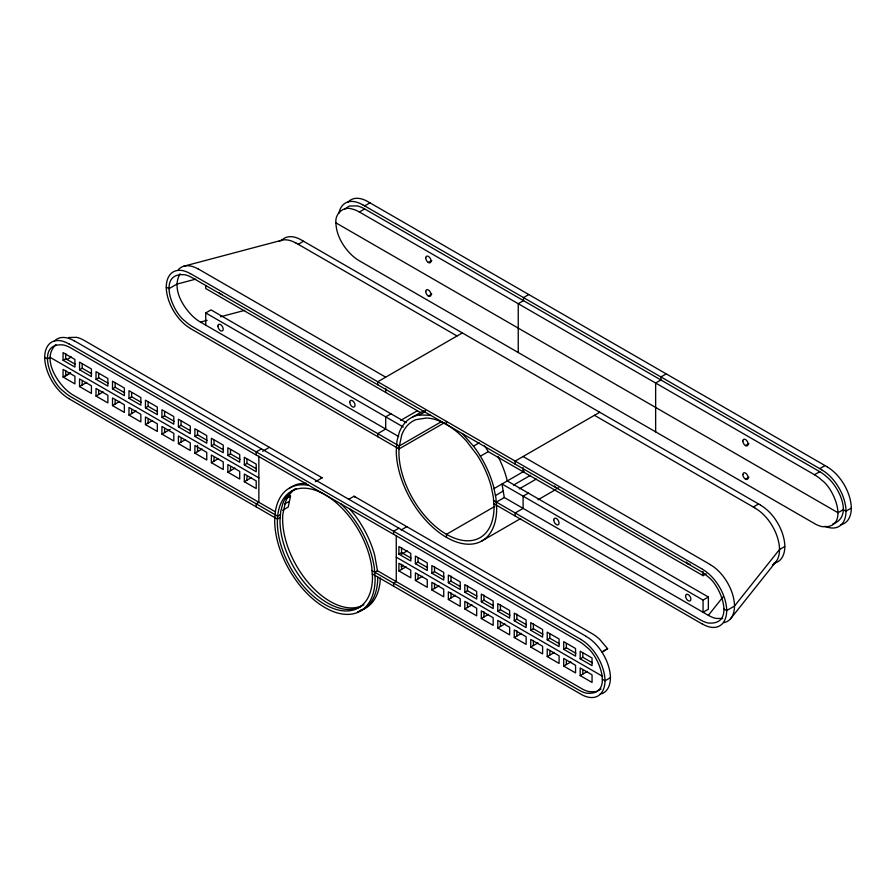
<?xml version="1.0" encoding="UTF-8"?>
<svg xmlns="http://www.w3.org/2000/svg" width="896" height="896" viewBox="0 0 896 896"><rect width="100%" height="100%" fill="white"/><g stroke="black" fill="none" stroke-linecap="round" stroke-linejoin="round"><path stroke-width="1.34" d="M335.899 222.846C334.813 214.099 343.146 205.968 351.848 208.936A36.646 21.157 60 0 1 359.408 212.005L814.475 474.734A36.646 21.157 60 0 1 822.035 480.39C835.027 489.541 850.192 529.446 822.035 526.624A36.646 21.157 60 0 1 814.475 523.555L359.408 260.826A36.646 21.157 60 0 1 351.848 255.17C343.056 246.736 336.291 235.256 335.899 222.846L837.984 512.725L843.27 509.667L845.914 511.202L851.2 508.144M280.325 514.674L277.682 516.208L70.952 396.85A36.646 21.157 60 0 1 63.392 391.194C50.4 382.043 35.246 342.138 63.392 344.96A36.646 21.157 60 0 1 70.952 348.029L578.872 641.278A36.646 21.157 60 0 1 586.432 646.934C599.424 656.085 614.589 695.99 586.432 693.168A36.646 21.157 60 0 1 578.872 690.088L372.154 570.741M441.426 421.669L399.235 446.018L192.517 326.67A36.646 21.157 60 0 1 184.957 321.014C171.965 311.864 156.8 271.958 184.957 274.781A36.646 21.157 60 0 1 192.517 277.85L700.437 571.088A36.646 21.157 60 0 1 707.986 576.744C720.989 585.894 736.142 625.811 707.986 622.978A36.646 21.157 60 0 1 700.437 619.909L493.707 500.562M288.187 494.805L290.528 496.16L288.232 507.035L282.565 510.306M180.085 273.717C171.64 288.243 182.291 306.029 192.886 316.434A36.646 21.157 60 0 0 200.446 322.09L398.619 436.509M703.069 600.085L703.069 612.282L708.355 609.235L708.355 597.027L703.069 600.085L501.995 483.986L504.302 497.526L708.355 615.339L723.05 596.882M730.453 618.934L776.205 561.445M344.333 209.406L349.194 206.058L357.134 205.89A36.646 21.157 60 0 1 364.694 208.958L819.762 471.688A36.646 21.157 60 0 1 827.322 477.344C839.149 487.211 853.597 516.802 832.821 523.936M601.07 689.013L595.829 691.79L589.075 691.634A36.646 21.157 60 0 1 581.515 688.565L377.451 570.752L374.741 555.464A71.008 40.992 60 0 0 363.059 527.554L361.435 524.888A52.998 30.598 60 0 0 354.547 514.808L349.552 508.67M55.922 344.613C42.381 357.403 55.115 379.221 66.035 389.67A36.646 21.157 60 0 0 73.595 395.326L275.307 511.784M70.65 372.904L65.262 376.174M602.627 651.93L607.589 648.648L599.648 639.307A36.646 21.157 60 0 0 592.088 633.651L354.077 496.227L348.41 499.498M63.056 360.259L74.928 367.102L74.928 359.475L63.056 352.621L63.056 360.259L65.699 358.725L75.197 364.213M66.83 359.598L71.366 356.989M63.056 377.037L74.928 383.891L74.928 376.264L63.056 369.41L63.056 377.037L70.235 372.893M79.542 369.768L91.414 376.622L91.414 368.995L79.542 362.141L79.542 369.768L82.186 368.245L91.683 373.722M298.222 244.283L303.498 241.237M364.694 205.901L369.981 202.854M359.408 212.005L364.694 208.958M205.733 325.147L205.733 312.939L211.008 309.893L406.224 422.598M79.542 386.557L91.414 393.4L91.414 385.773L79.542 378.918L79.542 386.557L86.71 382.413M96.018 379.288L107.89 386.131L107.89 378.504L96.018 371.65L96.018 379.288L98.661 377.754L108.158 383.242M96.018 396.066L107.89 402.92L107.89 395.293L96.018 388.438L96.018 396.066L103.197 391.922M112.504 388.797L124.365 395.651L124.365 388.024L112.504 381.17L112.504 388.797L115.147 387.274L124.634 392.75M112.504 405.586L124.365 412.429L124.365 404.802L112.504 397.947L112.504 405.586L119.672 401.442M128.979 398.317L140.851 405.171L140.851 397.533L128.979 390.69L128.979 398.317L131.622 396.782L141.12 402.27M128.979 415.094L140.851 421.949L140.851 414.322L128.979 407.467L128.979 415.094L136.147 410.95M145.454 407.826L157.326 414.68L157.326 407.053L145.454 400.198L145.454 407.826L148.098 406.302L157.595 411.779M145.454 424.614L157.326 431.458L157.326 423.83L145.454 416.976L145.454 424.614L152.634 420.47M428.389 262.506L431.782 260.546M161.941 417.346L173.813 424.2L173.813 416.562L161.941 409.718L161.941 417.346L164.584 415.811L174.082 421.299M161.941 434.123L173.813 440.978L173.813 433.35L161.941 426.496L161.941 434.123L170.24 429.33M178.416 426.854L190.288 433.709L190.288 426.082L178.416 419.227L178.416 426.854L181.059 425.331L190.557 430.808M428.389 296.072L431.782 294.112M178.416 443.643L190.288 450.486L190.288 442.859L178.416 436.005L178.416 443.643L185.595 439.499M194.902 436.374L206.763 443.229L206.763 435.59L194.902 428.747L194.902 436.374L197.546 434.84L207.032 440.328M194.902 453.152L206.763 460.006L206.763 452.379L194.902 445.525L194.902 453.152L202.07 449.008M211.378 445.883L223.25 452.738L223.25 445.11L211.378 438.256L211.378 445.883L214.021 444.36L223.518 449.837M211.378 462.672L223.25 469.515L223.25 461.888L211.378 455.034L211.378 462.672L218.546 458.528M227.853 455.403L239.725 462.258L239.725 454.619L227.853 447.776L227.853 455.403L230.496 453.869L239.994 459.357M261.486 448.885L256.211 451.931L256.211 454.989M462.325 332.931L377.765 381.752L377.765 384.798M528.808 294.549L523.522 297.606L523.522 300.653L518.235 303.699L518.235 352.531M262.629 451.282L269.416 447.35M227.853 472.181L239.725 479.035L239.725 471.408L227.853 464.554L227.853 472.181L235.032 468.037M244.339 464.912L256.211 471.766L256.211 464.139L244.339 457.285L244.339 464.912L246.982 463.389L256.48 468.866M244.339 481.701L256.211 488.555L256.211 480.917L244.339 474.062L244.339 481.701L251.507 477.557M390.981 413.795L385.694 416.842L385.694 429.05L377.765 433.63L377.765 436.677M400.59 420.448L417.402 410.738M462.426 433.675L473.458 446.152A52.998 30.598 60 0 1 480.346 456.232L481.981 458.898A71.008 40.992 60 0 1 493.651 486.808L495.914 497.874L496.686 508.379A71.008 40.992 60 0 1 446.477 537.376A71.008 40.992 60 0 1 396.267 450.408L397.029 440.776L399.291 432.331A71.008 40.992 60 0 1 410.973 417.906L420.526 412.541A52.998 30.598 60 0 1 425.6 410.704M412.597 417.122A52.998 30.598 60 0 1 419.485 414.994L425.141 411.723M315.381 481.734L322.179 477.814L84.168 340.402A36.646 21.157 60 0 0 76.608 337.333L68.667 337.512M286.003 498.781L290.528 496.16M284.558 504.045L289.094 501.435M280.101 517.608L277.458 519.131L68.914 398.72M444.83 422.509L399.022 448.952L190.467 328.541M473.458 446.152L479.125 442.882M480.346 456.232L488.275 451.651L703.069 575.669L706.25 573.843M398.91 528.214L393.624 531.272L393.624 534.318M599.738 412.261L515.178 461.082L515.178 464.139M666.221 373.89L660.934 376.936L660.934 379.982L655.648 383.04L655.648 431.861M401.173 529.962L406.829 526.691M494.066 488.566L524.238 471.15M495.51 495.499L503.44 490.918M513.565 485.072L530.522 475.283M398.91 554.154L410.771 561.008L410.771 553.381L398.91 546.526L398.91 554.154L401.554 552.63L411.04 558.107M401.554 554.154L407.21 550.883M374.808 572.286L377.451 570.752M496.373 502.096L504.302 497.526M519.277 488.88L536.234 479.091M494.693 506.486L446.477 534.318L446.477 537.376M401.173 566.574L403.435 565.275M528.394 493.125L523.107 496.182L523.107 508.379L515.178 512.96L515.178 516.018M398.91 570.931L410.771 577.786L410.771 570.158L398.91 563.304L398.91 570.931L406.078 566.798M415.386 563.674L427.258 570.517L427.258 562.89L415.386 556.035L415.386 563.674L418.029 562.139L427.526 567.627M538.003 499.789L556.024 489.384M481.981 540.893L520.677 518.549M415.386 580.451L427.258 587.306L427.258 579.678L415.386 572.824L415.386 580.451L422.554 576.307M431.861 573.182L443.733 580.037L443.733 572.41L431.861 565.555L431.861 573.182L434.504 571.659L444.002 577.136M431.861 589.96L443.733 596.814L443.733 589.187L431.861 582.333L431.861 589.96L439.04 585.827M448.347 582.702L460.219 589.546L460.219 581.918L448.347 575.064L448.347 582.702L450.99 581.168L460.488 586.656M448.347 599.48L460.219 606.334L460.219 598.707L448.347 591.853L448.347 599.48L455.515 595.336M464.822 592.211L476.694 599.066L476.694 591.438L464.822 584.584L464.822 592.211L467.466 590.688L476.963 596.165M745.494 445.592L748.899 443.632M464.822 608.989L476.694 615.843L476.694 608.216L464.822 601.362L464.822 608.989L472.002 604.856M481.309 601.731L493.17 608.574L493.17 600.947L481.309 594.093L481.309 601.731L483.952 600.197L493.438 605.685M481.309 618.509L493.17 625.363L493.17 617.736L481.309 610.882L481.309 618.509L488.477 614.365M497.784 611.24L509.656 618.094L509.656 610.467L497.784 603.613L497.784 611.24L500.427 609.717L509.925 615.194M745.494 479.158L748.899 477.198M497.784 628.018L509.656 634.872L509.656 627.245L497.784 620.39L497.784 628.018L504.952 623.885M514.259 620.76L526.131 627.603L526.131 619.976L514.259 613.122L514.259 620.76L516.902 619.226L526.4 624.714M514.259 637.538L526.131 644.392L526.131 636.765L514.259 629.91L514.259 637.538L521.438 633.394M530.746 630.269L542.618 637.123L542.618 629.496L530.746 622.642L530.746 630.269L533.389 628.746L542.886 634.222M753.278 507.013L758.565 503.966M819.762 468.63L825.048 465.584M814.475 474.734L819.762 471.688M530.746 647.058L542.618 653.901L542.618 646.274L530.746 639.419L530.746 647.058L537.914 642.914M547.221 639.789L559.093 646.632L559.093 639.005L547.221 632.15L547.221 639.789L549.864 638.254L559.362 643.742M547.221 656.566L559.093 663.421L559.093 655.794L547.221 648.939L547.221 656.566L554.4 652.422M563.707 649.298L575.568 656.152L575.568 648.525L563.707 641.67L563.707 649.298L566.35 647.774L575.837 653.251M563.707 666.086L575.568 672.93L575.568 665.302L563.707 658.448L563.707 666.086L570.875 661.942M580.182 658.818L592.054 665.661L592.054 658.034L580.182 651.179L580.182 658.818L582.826 657.283L592.323 662.771M601.922 651.918L607.589 648.648M784.728 546.526L779.442 549.573L734.518 606.032A33.902 19.578 60 0 1 723.789 622.664M580.182 675.595L592.054 682.45L592.054 674.822L580.182 667.968L580.182 675.595L587.35 671.451M610.31 677.734L605.024 680.781A33.902 19.578 60 0 1 580.922 694.21L372.366 573.922M183.714 266.235L281.49 240.307M195.675 279.138L176.926 284.11L168.997 288.68L166.354 287.157M200.446 322.09L207.144 320.32M220.528 316.77L244.642 310.374M722.669 618.554L715.915 618.408A36.646 21.157 60 0 1 708.355 615.339M419.485 414.994L430.528 415.262M306.342 483.258L300.563 483.65A52.998 30.598 60 0 0 293.686 485.778L292.051 486.562A71.008 40.992 60 0 0 289.094 488.578M320.958 477.557L322.179 477.814M308.963 485.442L307.742 485.184A71.008 40.992 60 0 0 275.464 510.966L274.702 520.587A71.008 40.992 60 0 0 324.912 607.555A71.008 40.992 60 0 0 375.122 578.57L374.36 568.053A71.008 40.992 60 0 0 342.082 505.008L340.861 503.866M827.086 466.76L367.931 201.667A33.902 19.578 60 0 0 347.872 202.283M362.645 204.725L821.811 469.818M760.614 505.142L301.459 240.05A33.902 19.578 60 0 0 281.4 240.666M296.173 243.107L457.038 335.978M594.462 415.318L755.328 508.2M198.397 269.035L385.694 377.171M523.107 456.512L710.405 564.648M190.467 273.616L702.475 569.218M420.526 412.541L205.733 288.534L205.733 285.813M708.355 597.027L507.282 480.939L506.867 479.181A71.008 40.992 60 0 0 498.154 456.702M723.946 609.078L726.589 610.602L734.518 606.032A33.902 19.578 60 0 0 710.405 564.76M205.733 312.939L403.29 427M493.92 503.742L702.475 624.142M74.189 340.749L586.208 636.35M68.914 343.795L580.922 639.408M258.854 477.87L50.086 357.336L47.443 358.87L44.8 357.336M396.267 557.2L602.616 676.346M602.381 679.258L605.024 680.781A33.902 19.578 60 0 0 580.922 639.52M354.077 496.227L355.298 497.381M703.069 571.603L703.069 575.669M582.826 653.218L582.826 657.283M582.826 670.51L582.826 674.072M566.35 643.709L566.35 647.774M566.35 660.99L566.35 664.552M549.864 634.189L549.864 638.254M549.864 651.482L549.864 655.043M533.389 623.661L533.389 628.746M533.389 640.438L533.389 645.523M523.107 467.701L523.107 471.766M516.902 614.141L516.902 619.226M516.902 630.93L516.902 636.014M500.427 604.632L500.427 609.717M500.427 621.41L500.427 626.494M483.952 595.112L483.952 600.197M483.952 611.901L483.952 616.986M467.466 585.603L467.466 590.688M467.466 602.381L467.466 607.466M450.99 576.083L450.99 581.168M450.99 592.872L450.99 597.957M446.477 421.422L446.477 424.469M434.504 566.574L434.504 571.659M434.504 583.352L434.504 588.437M418.029 558.074L418.029 562.139M418.029 575.366L418.029 578.928M401.554 547.546L401.554 552.63M401.554 564.323L401.554 569.408M396.267 535.506L396.267 581.616L393.624 583.139L393.624 586.197M385.694 388.36L385.694 392.437M258.854 456.176L258.854 502.286L256.211 503.81L256.211 506.856M246.982 459.323L246.982 463.389M246.982 476.616L246.982 480.166M230.496 449.803L230.496 453.869M230.496 467.096L230.496 470.658M214.021 440.294L214.021 444.36M214.021 457.587L214.021 461.138M197.546 430.774L197.546 434.84M197.546 445.357L197.546 451.629M181.059 421.266L181.059 425.331M181.059 438.558L181.059 442.109M164.584 411.746L164.584 415.811M164.584 429.038L164.584 432.6M148.098 402.237L148.098 406.302M148.098 419.53L148.098 423.08M131.622 392.717L131.622 396.782M131.622 410.01L131.622 413.571M115.147 383.208L115.147 387.274M115.147 400.49L115.147 404.051M98.661 373.688L98.661 377.754M98.661 390.981L98.661 394.542M82.186 364.179L82.186 368.245M82.186 381.461L82.186 385.022M65.699 353.64L65.699 358.725M65.699 370.429L65.699 375.514M338.934 213.125A33.902 19.578 60 0 1 362.645 204.837M840.482 524.776A33.902 19.578 60 0 0 851.312 508.211A33.902 19.578 60 0 0 827.098 466.883M824.947 526.232A33.902 19.578 60 0 0 846.026 511.269A33.902 19.578 60 0 0 821.811 469.93M190.467 328.429A33.902 19.578 60 0 1 166.242 287.09A33.902 19.578 60 0 1 190.467 273.728M279.126 241.304A33.902 19.578 60 0 1 296.173 243.219M178.338 269.651A33.902 19.578 60 0 1 198.397 269.158M484.624 445.95A52.998 30.598 60 0 1 488.275 451.651M702.475 624.03A33.902 19.578 60 0 0 726.701 610.669A33.902 19.578 60 0 0 702.475 569.341M772.374 564.917A33.902 19.578 60 0 0 779.554 549.64A33.902 19.578 60 0 0 755.328 508.312M773.998 563.158A33.902 19.578 60 0 0 784.84 546.594A33.902 19.578 60 0 0 760.614 505.266M221.883 294.358A3.741 2.162 60 0 1 219.24 292.835M690.11 564.2A3.741 2.162 60 0 1 686.37 562.05M558.69 487.726A3.741 2.162 60 0 1 554.534 485.957M353.718 370.507A3.741 2.162 60 0 1 351.075 368.973M361.189 606.312A67.267 38.842 60 0 1 309.355 588.291A67.267 38.842 60 0 1 279.989 520.587L280.717 511.47L282.856 503.462A67.267 38.842 60 0 1 295.938 488.768M377.765 577.035A71.008 40.992 60 0 1 357.538 611.867M380.363 578.01A71.008 40.992 60 0 1 360.181 610.344M363.832 604.778A67.267 38.842 60 0 1 310.094 584.696A67.267 38.842 60 0 1 282.811 514.382L285.499 501.939A67.267 38.842 60 0 1 295.602 488.858M68.902 398.608A33.902 19.578 60 0 1 44.688 357.28A33.902 19.578 60 0 1 68.902 343.918M54.141 341.365A33.902 19.578 60 0 1 74.189 340.861M602.101 693.638A33.902 19.578 60 0 0 610.434 677.802A33.902 19.578 60 0 0 586.208 636.474M600.88 694.064A33.902 19.578 60 0 1 599.592 694.366M277.525 517.429L277.346 522.11A67.267 38.842 60 0 0 324.912 604.498A67.267 38.842 60 0 0 372.478 577.035L371.762 567.09A67.267 38.842 60 0 0 324.912 494.648A67.267 38.842 60 0 0 278.074 512.994L277.525 517.429M399.09 447.25L398.91 451.931A67.267 38.842 60 0 0 446.477 534.318A67.267 38.842 60 0 0 494.043 506.856L493.315 496.899L491.176 486.416A67.267 38.842 60 0 0 477.053 454.978L466.581 441.224A67.267 38.842 60 0 0 426.373 418.006L415.901 419.664A67.267 38.842 60 0 0 401.778 434.806L399.09 447.25M425.746 257.936A3.741 2.162 60 0 0 429.71 262.864A3.741 2.162 60 0 0 429.71 257.578A3.741 2.162 60 0 0 425.746 257.936M425.746 291.502A3.741 2.162 60 0 0 429.71 296.43A3.741 2.162 60 0 0 429.71 291.144A3.741 2.162 60 0 0 425.746 291.502M742.851 441.011A3.741 2.162 60 0 0 746.816 445.95A3.741 2.162 60 0 0 746.816 440.664A3.741 2.162 60 0 0 742.851 441.011M742.851 474.578A3.741 2.162 60 0 0 746.816 479.517A3.741 2.162 60 0 0 746.816 474.23A3.741 2.162 60 0 0 742.851 474.578M217.918 326.122A3.741 2.162 60 0 0 221.883 331.05A3.741 2.162 60 0 0 221.883 325.763A3.741 2.162 60 0 0 217.918 326.122M685.597 596.131A3.741 2.162 60 0 0 689.562 601.059A3.741 2.162 60 0 0 689.562 595.773A3.741 2.162 60 0 0 685.597 596.131M553.762 520.016A3.741 2.162 60 0 0 557.726 524.944A3.741 2.162 60 0 0 557.726 519.658A3.741 2.162 60 0 0 553.762 520.016M349.754 402.203A3.741 2.162 60 0 0 353.718 407.131A3.741 2.162 60 0 0 353.718 401.845A3.741 2.162 60 0 0 349.754 402.203"/></g></svg>
